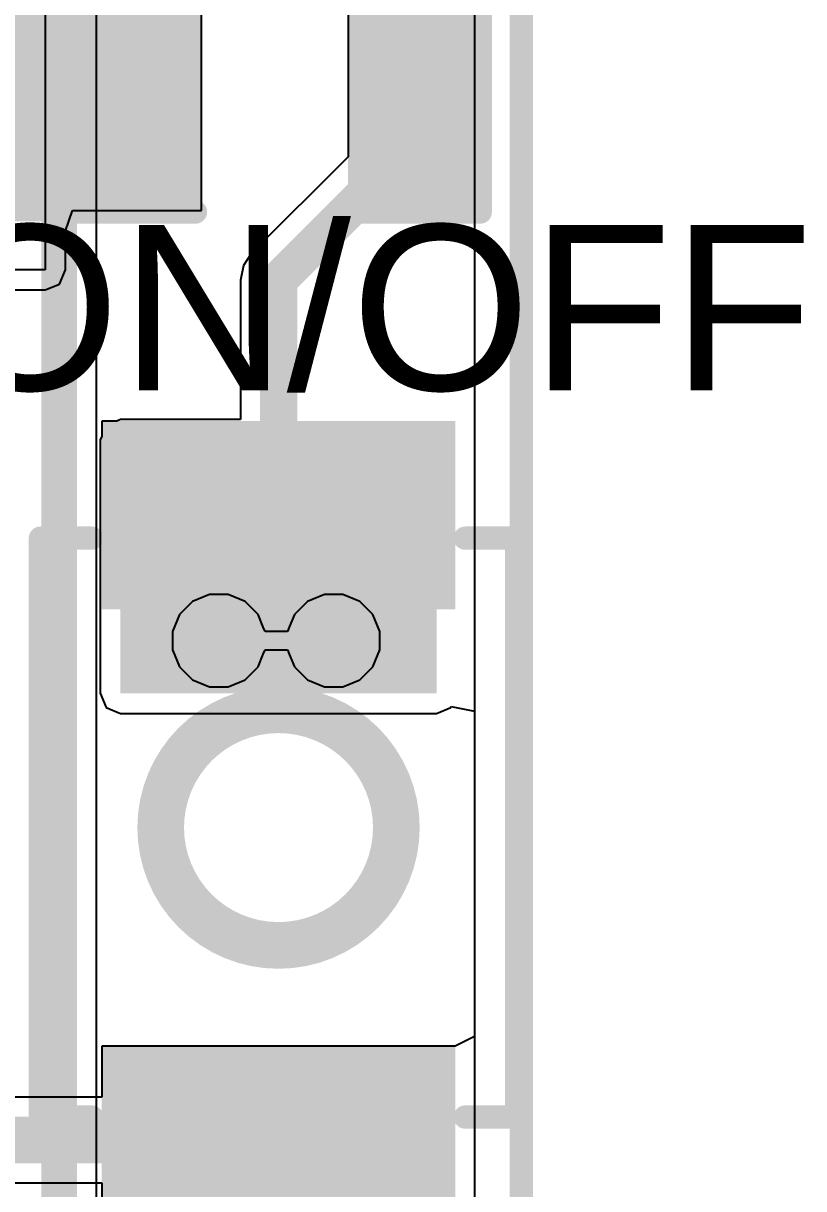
# Model space of a CAD drawing. Header units: millimetres. Extents: x -96 to 8, y -10 to 27.
# Drawn here: x -2.71 to 1.54, y 11.67 to 18.02 of the extents above; entities that cross this region are included whole.
import ezdxf

# ---------------------------------------------------------------- set-up
doc = ezdxf.new("R2010")
doc.units = ezdxf.units.MM
for name, color, linetype in [('BottomLayer', 5, 'Continuous'), ('Mechanical2', 216, 'Continuous'), ('TopLayer', 1, 'Continuous'), ('TopOverlay', 2, 'Continuous'), ('TopPaste', 8, 'Continuous'), ('TopSolder', 216, 'Continuous'), ('ViaHoleLayer', 16, 'Continuous')]:
    doc.layers.add(name, color=color, linetype=linetype)
doc.styles.add('Arial', font='', dxfattribs={"height": 0.2})
doc.styles.get('Arial').set_extended_font_data('Arial')

# ---------------------------------------------------------------- blocks, each defined once
blk = doc.blocks.new('B3U_1000P_9')
at = {"layer": 'TopLayer'}
for points in [[(-2.11, 0.86), (-1.29, 0.86), (-1.29, -0.86), (-2.11, -0.86)], [(1.29, 0.86), (2.11, 0.86), (2.11, -0.86), (1.29, -0.86)]]:
    blk.add_hatch(color=1, dxfattribs=at).paths.add_polyline_path(points)
at = {"layer": 'TopPaste'}
for points in [[(-2.11, 0.86), (-1.29, 0.86), (-1.29, -0.86), (-2.11, -0.86)], [(1.29, 0.86), (2.11, 0.86), (2.11, -0.86), (1.29, -0.86)]]:
    blk.add_hatch(color=8, dxfattribs=at).paths.add_polyline_path(points)
at = {"layer": 'TopSolder'}
for points in [[(-2.2116, 0.9616), (-1.1884, 0.9616), (-1.1884, -0.9616), (-2.2116, -0.9616)], [(1.1884, 0.9616), (2.2116, 0.9616), (2.2116, -0.9616), (1.1884, -0.9616)]]:
    blk.add_hatch(color=216, dxfattribs=at).paths.add_polyline_path(points)
at = {"layer": 'TopOverlay', "const_width": 0.127}
for points in [[(-1.5748, 1.016), (-1.5748, 1.2954)], [(1.5748, 1.2954), (-1.5748, 1.2954)], [(1.5748, 1.016), (1.5748, 1.2954)], [(-1.5748, -1.2954), (-1.5748, -1.016)], [(1.5748, -1.2954), (1.5748, -1.016)], [(1.5748, -1.2954), (-1.5748, -1.2954)]]:
    blk.add_lwpolyline(points, dxfattribs=at)
at = {"layer": 'TopOverlay'}
for points, const_width in [([(-1.6065, 1.2954, 1), (-1.5431, 1.2954, 1)], 0.0635), ([(-1.6065, 1.2954, 1), (-1.5431, 1.2954, 1)], 0.0635), ([(1.5431, 1.2954, 1), (1.6066, 1.2954, 1)], 0.0635), ([(1.5431, 1.2954, 1), (1.6066, 1.2954, 1)], 0.0635), ([(-1.6065, 1.016, 1), (-1.5431, 1.016, 1)], 0.0635), ([(1.5431, 1.016, 1), (1.6066, 1.016, 1)], 0.0635), ([(0.6411, 0, 1), (-0.6411, 0, 1)], 0.254), ([(-0.7046, 0, 1), (-0.5776, 0, 1)], 0.127), ([(0.5776, 0, 1), (0.7046, 0, 1)], 0.127), ([(-1.6065, -1.016, 1), (-1.5431, -1.016, 1)], 0.0635), ([(1.5431, -1.016, 1), (1.6066, -1.016, 1)], 0.0635), ([(-1.6065, -1.2954, 1), (-1.5431, -1.2954, 1)], 0.0635), ([(-1.6065, -1.2954, 1), (-1.5431, -1.2954, 1)], 0.0635), ([(1.5431, -1.2954, 1), (1.6066, -1.2954, 1)], 0.0635), ([(1.5431, -1.2954, 1), (1.6066, -1.2954, 1)], 0.0635)]:
    blk.add_lwpolyline(points, format="xyb", close=True, dxfattribs=dict(at, const_width=const_width))
blk = doc.blocks.new('LED_0603_38')
at = {"layer": 'TopLayer'}
for points in [[(-1, 0.5), (-0.5, 0.5), (-0.5, -0.5), (-1, -0.5)], [(0.5, 0.5), (1, 0.5), (1, -0.5), (0.5, -0.5)]]:
    blk.add_hatch(color=1, dxfattribs=at).paths.add_polyline_path(points)
at = {"layer": 'TopOverlay'}
blk.add_hatch(color=2, dxfattribs=at).paths.add_polyline_path([(1.1176, -0.6604), (1.7526, -0.6604), (1.7526, 0.6604), (1.1176, 0.6604)])
at = {"layer": 'TopPaste'}
for points in [[(-1, 0.5), (-0.5, 0.5), (-0.5, -0.5), (-1, -0.5)], [(0.5, 0.5), (1, 0.5), (1, -0.5), (0.5, -0.5)]]:
    blk.add_hatch(color=8, dxfattribs=at).paths.add_polyline_path(points)
at = {"layer": 'TopSolder'}
for points in [[(-1.1016, 0.6016), (-0.3984, 0.6016), (-0.3984, -0.6016), (-1.1016, -0.6016)], [(0.3984, 0.6016), (1.1016, 0.6016), (1.1016, -0.6016), (0.3984, -0.6016)]]:
    blk.add_hatch(color=216, dxfattribs=at).paths.add_polyline_path(points)
at = {"layer": 'TopOverlay', "const_width": 0.127}
for points in [[(-1.1176, 0.6096), (-1.1176, -0.6096)], [(-0.4318, 0.6096), (-1.1176, 0.6096)], [(1.1176, 0.6096), (0.4318, 0.6096)], [(1.1176, 0.6096), (1.1176, -0.6096)], [(-0.4318, -0.6096), (-1.1176, -0.6096)], [(1.1176, -0.6096), (0.4318, -0.6096)]]:
    blk.add_lwpolyline(points, dxfattribs=at)
at = {"layer": 'TopOverlay', "const_width": 0.0635}
for points in [[(-1.1494, 0.6096, 1), (-1.0858, 0.6096, 1)], [(-1.1494, 0.6096, 1), (-1.0858, 0.6096, 1)], [(-0.4636, 0.6096, 1), (-0.4001, 0.6096, 1)], [(0.4001, 0.6096, 1), (0.4636, 0.6096, 1)], [(1.0859, 0.6096, 1), (1.1494, 0.6096, 1)], [(1.0859, 0.6096, 1), (1.1494, 0.6096, 1)], [(-1.1494, -0.6096, 1), (-1.0858, -0.6096, 1)], [(-1.1494, -0.6096, 1), (-1.0858, -0.6096, 1)], [(-0.4636, -0.6096, 1), (-0.4001, -0.6096, 1)], [(0.4001, -0.6096, 1), (0.4636, -0.6096, 1)], [(1.0859, -0.6096, 1), (1.1494, -0.6096, 1)], [(1.0859, -0.6096, 1), (1.1494, -0.6096, 1)]]:
    blk.add_lwpolyline(points, format="xyb", close=True, dxfattribs=at)

msp = doc.modelspace()

# ---------------------------------------------------------------- hatches: boundary and pattern name
at = {"layer": 'BottomLayer'}
h = msp.add_hatch(color=5, dxfattribs=at)
edge = h.paths.add_edge_path()
edge.add_arc((-1.6458, 14.6563), 0.15, 0, 360)
h = msp.add_hatch(color=5, dxfattribs=at)
edge = h.paths.add_edge_path()
edge.add_arc((-1.0208, 14.6563), 0.15, 0, 360)
at = {"layer": 'TopLayer'}
msp.add_hatch(color=1, dxfattribs=at).paths.add_polyline_path([(-2.181, 14.3702), (-0.461, 14.3702), (-0.461, 15.749), (-2.181, 15.749)])
h = msp.add_hatch(color=1, dxfattribs=at)
edge = h.paths.add_edge_path()
edge.add_arc((-1.6458, 14.6563), 0.15, 0, 360)
h = msp.add_hatch(color=1, dxfattribs=at)
edge = h.paths.add_edge_path()
edge.add_arc((-1.0208, 14.6563), 0.15, 0, 360)
at = {"layer": 'ViaHoleLayer'}
h = msp.add_hatch(color=16, dxfattribs=at)
edge = h.paths.add_edge_path()
edge.add_arc((-1.6458, 14.6563), 0.075, 0, 360)
h = msp.add_hatch(color=16, dxfattribs=at)
edge = h.paths.add_edge_path()
edge.add_arc((-1.0208, 14.6563), 0.075, 0, 360)

# ---------------------------------------------------------------- linework, layer by layer
at = {"layer": 'BottomLayer'}
for p, q in [((-0.254, 23.749), (-0.254, 10.6873)), ((-2.3114, 11.1265), (-2.3114, 18.1292)), ((-1.6958, 14.9079), (-1.7883, 14.8696)), ((-1.5958, 14.9079), (-1.6958, 14.9079)), ((-1.5033, 14.8696), (-1.5958, 14.9079)), ((-1.0708, 14.9079), (-1.1633, 14.8696)), ((-0.9708, 14.9079), (-1.0708, 14.9079)), ((-0.8783, 14.8696), (-0.9708, 14.9079)), ((-1.7883, 14.8696), (-1.8591, 14.7988)), ((-1.4325, 14.7988), (-1.5033, 14.8696)), ((-1.1633, 14.8696), (-1.2341, 14.7988)), ((-0.8075, 14.7988), (-0.8783, 14.8696)), ((-1.8591, 14.7988), (-1.8974, 14.7063)), ((-1.4037, 14.7293), (-1.4325, 14.7988)), ((-1.2341, 14.7988), (-1.2629, 14.7293)), ((-0.7692, 14.7063), (-0.8075, 14.7988)), ((-1.3942, 14.7064), (-1.4037, 14.7293)), ((-1.2629, 14.7293), (-1.2724, 14.7064)), ((-1.8974, 14.7063), (-1.8974, 14.6063)), ((-1.2724, 14.7064), (-1.3942, 14.7064)), ((-0.7692, 14.6063), (-0.7692, 14.7063)), ((-1.8974, 14.6063), (-1.8591, 14.5138)), ((-1.4037, 14.5833), (-1.3942, 14.6063)), ((-1.3942, 14.6063), (-1.2724, 14.6063)), ((-1.2724, 14.6063), (-1.2629, 14.5833)), ((-0.8075, 14.5138), (-0.7692, 14.6063)), ((-1.4325, 14.5138), (-1.4037, 14.5833)), ((-1.2629, 14.5833), (-1.2341, 14.5138)), ((-1.8591, 14.5138), (-1.7883, 14.443)), ((-1.5033, 14.443), (-1.4325, 14.5138)), ((-1.2341, 14.5138), (-1.1633, 14.443)), ((-0.8783, 14.443), (-0.8075, 14.5138)), ((-1.7883, 14.443), (-1.6958, 14.4047)), ((-1.6958, 14.4047), (-1.5958, 14.4047)), ((-1.5958, 14.4047), (-1.5033, 14.443)), ((-1.1633, 14.443), (-1.0708, 14.4047)), ((-1.0708, 14.4047), (-0.9708, 14.4047)), ((-0.9708, 14.4047), (-0.8783, 14.443))]:
    msp.add_line(p, q, dxfattribs=at)
at = {"layer": 'BottomLayer', "const_width": 0.1954}
msp.add_lwpolyline([(-2.5146, 11.1265), (-2.5146, 19.3891)], dxfattribs=at)
at = {"layer": 'Mechanical2', "const_width": 0.127}
msp.add_lwpolyline([(0, 0), (0, 24)], dxfattribs=at)
at = {"layer": 'TopLayer'}
for p, q in [((-2.5908, 23.7744), (-2.5908, 16.6743)), ((-1.7394, 16.9964), (-1.7394, 18.1996)), ((-0.9426, 18.1996), (-0.9426, 17.2888)), ((-0.9426, 17.2888), (-1.4673, 16.7641)), ((-2.4808, 16.8852), (-2.4426, 16.9964)), ((-2.4426, 16.9964), (-2.3538, 16.9964)), ((-2.3538, 16.9964), (-1.7394, 16.9964)), ((-2.4808, 16.6743), (-2.4808, 16.8852)), ((-1.4673, 16.7641), (-1.5122, 16.6969)), ((-1.5122, 16.6969), (-1.528, 16.6176)), ((-2.5908, 16.6743), (-5.15, 16.6743)), ((-2.513, 16.5965), (-2.4808, 16.6743)), ((-1.528, 16.6176), (-1.528, 16.6176)), ((-1.528, 16.6176), (-1.528, 15.859)), ((-5.04, 16.5643), (-2.5908, 16.5643)), ((-2.5908, 16.5643), (-2.513, 16.5965)), ((-2.181, 15.859), (-2.2012, 15.8506)), ((-1.528, 15.859), (-2.181, 15.859)), ((-2.2012, 15.8506), (-2.2826, 15.8506)), ((-2.2826, 15.8506), (-2.2826, 15.7692)), ((-2.2826, 15.7692), (-2.291, 15.749)), ((-2.291, 15.749), (-2.291, 14.3702)), ((-2.291, 14.3702), (-2.2588, 14.2924)), ((-2.2588, 14.2924), (-2.181, 14.2602)), ((-0.461, 14.2602), (-0.3832, 14.2924)), ((-0.3832, 14.2924), (-0.381, 14.2978)), ((-0.381, 14.2978), (-0.254, 14.2726)), ((-0.254, 14.2726), (-0.254, 12.5027)), ((-2.181, 14.2602), (-0.461, 14.2602)), ((-0.254, 12.5027), (-0.3594, 12.4506)), ((-0.3594, 12.4506), (-2.2826, 12.4506)), ((-2.2826, 12.4506), (-2.2826, 12.1721)), ((-2.2826, 12.1721), (-2.7877, 12.1721)), ((-2.993, 11.7059), (-2.2826, 11.7059)), ((-2.2826, 11.7059), (-2.2826, 11.4274))]:
    msp.add_line(p, q, dxfattribs=at)
for points, const_width in [([(-0.591, 17.3474), (-0.591, 20.074)], 0.2032), ([(-2.091, 17.598), (-2.091, 18.4372)], 0.1778), ([(-1.3208, 16.6176), (-0.591, 17.3474)], 0.2032), ([(-1.3208, 15.3385), (-1.3208, 16.6176)], 0.2032), ([(-2.993, 11.939), (-1.321, 11.939)], 0.254)]:
    msp.add_lwpolyline(points, dxfattribs=dict(at, const_width=const_width))
for points, const_width in [([(-2.1355, 17.598, 1), (-2.0466, 17.598, 1)], 0.0889), ([(-0.6418, 17.3474, 1), (-0.5402, 17.3474, 1)], 0.1016), ([(-0.6418, 17.3474, 1), (-0.5402, 17.3474, 1)], 0.1016), ([(-1.3716, 16.6176, 1), (-1.27, 16.6176, 1)], 0.1016), ([(-1.3716, 16.6176, 1), (-1.27, 16.6176, 1)], 0.1016), ([(-1.3716, 15.3385, 1), (-1.27, 15.3385, 1)], 0.1016), ([(-1.3845, 11.939, 1), (-1.2575, 11.939, 1)], 0.127)]:
    msp.add_lwpolyline(points, format="xyb", close=True, dxfattribs=dict(at, const_width=const_width))

# ---------------------------------------------------------------- block references
for name, p, rotation in [('LED_0603_38', (-1.341, 17.598), 180), ('B3U_1000P_9', (-1.321, 13.639), 270)]:
    msp.add_blockref(name, p, dxfattribs=dict(rotation=rotation))

# ---------------------------------------------------------------- texts
at = {"layer": 'TopOverlay', "style": 'Arial'}
msp.add_text('ON/OFF', height=0.9, dxfattribs=at).set_placement((-3.1619, 16.0185))

doc.saveas('drawing.dxf')
